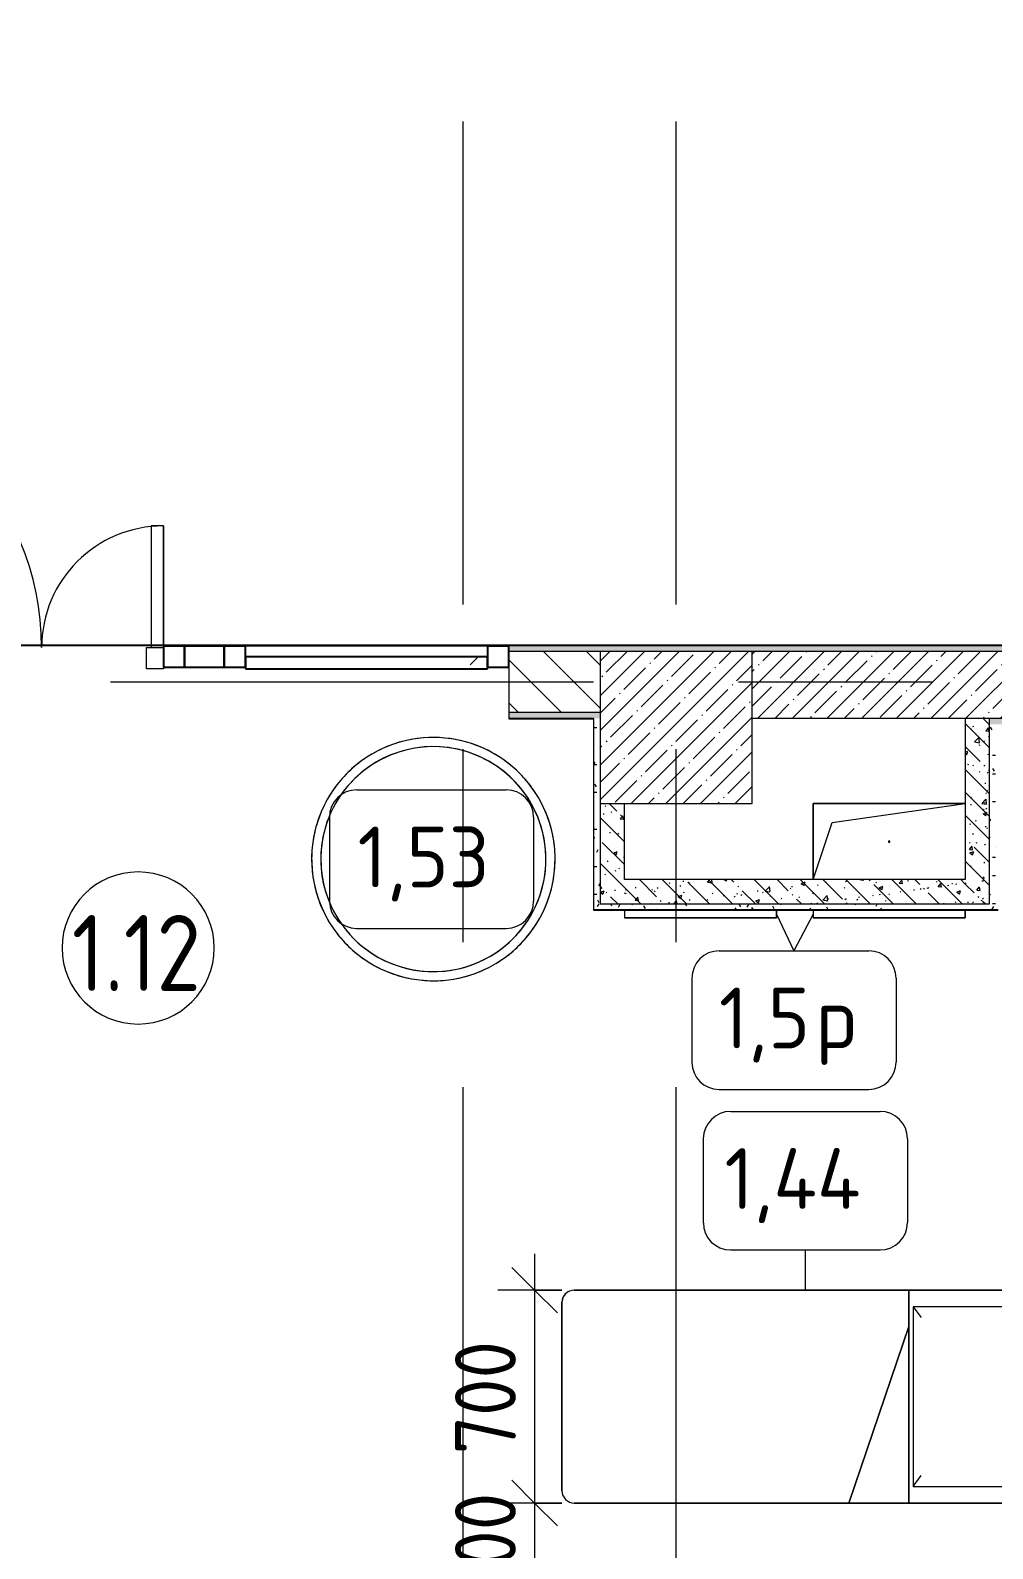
# Model space of a CAD drawing. Header units: millimetres. Extents: x 35840 to 252964, y -8553 to 29000.
# Drawn here: x 59038 to 62200, y 4950 to 9942 of the extents above; entities that cross this region are included whole.
import ezdxf

# ---------------------------------------------------------------- set-up
doc = ezdxf.new("R2010")
doc.units = ezdxf.units.MM
doc.linetypes.add('Осевая', pattern=[3175, 635, -476.25, 1587.5, -476.25])
for name, color, linetype, lineweight in [('A-ANNO-DIMS', 7, 'Continuous', 9), ('A-ANNO-DIMS-100', 7, 'Continuous', 9), ('A-AREA-IDEN', 7, 'Continuous', 9), ('A-DETL-GENF', 7, 'Continuous', 9), ('A-GENM', 7, 'Continuous', 9), ('A-GLAZ-CURT', 7, 'Continuous', 9), ('A-GLAZ-CURT-1', 7, 'Continuous', 25), ('A-GLAZ-CWMG', 7, 'Continuous', 9), ('A-GLAZ-CWMG-1', 7, 'Continuous', 25), ('A-WALL', 7, 'Continuous', 9), ('I-FURN-IDEN', 7, 'Continuous', 9), ('I-WALL', 7, 'Continuous', 9), ('S-COLS', 7, 'Continuous', 9), ('Оси-2', 7, 'Осевая', 9)]:
    doc.layers.add(name, color=color, linetype=linetype, lineweight=lineweight)
for name, color, linetype, lineweight, true_color in [('A-DOOR-1', 7, 'Continuous', 9, 0xc0c0c0), ('A-WALL-1', 9, 'Continuous', 9, 0x808080), ('A-WALL-FNSH-1', 9, 'Continuous', 9, 0x808080), ('I-FURN-1', 9, 'Continuous', 9, 0x808080)]:
    doc.layers.add(name, color=color, linetype=linetype, lineweight=lineweight, true_color=true_color)
doc.styles.add('GOST Common', font='GOST_Common.ttf', dxfattribs={"height": 200})
doc.styles.add('GOST Common_1', font='GOST_Common.ttf', dxfattribs={"width": 0.9, "height": 250})
doc.styles.add('ISOCPEUR_1', font='isocpeur.ttf', dxfattribs={"width": 0.9, "height": 200})
doc.dimstyles.new('ISO-2_0_0_9К_Средний_округл2', dxfattribs={"dimscale": 304.8, "dimtxt": 199.196235, "dimasz": 0.492126, "dimexe": 0.393701, "dimexo": 0, "dimgap": 0, "dimtad": 1, "dimdec": 0, "dimrnd": 10, "dimzin": 0, "dimdsep": 46, "dimtxsty": 'ISOCPEUR_1', "dimblk1": 'OBLIQUE', "dimblk2": 'OBLIQUE', "dimsah": 1, "dimcen": 0.09, "dimdle": 0.393701, "dimazin": 0, "dimtfac": 1, "dimtdec": 4, "dimtix": 1, "dimtmove": 0, "dimatfit": 3, "dimfxl": 1, "dimtvp": 1, "dimtolj": 1, "dimtzin": 0, "dimarcsym": 2})
pattern_1 = [(135, (600, 0), (-75.43415, -75.43415), [106.68, -17.78, 3.556, -17.78]), (135, (600, 75.39), (-75.43415, -75.43415), []), (50, (600, 0), (127.52922, -11.15758), [13.335, -146.685]), (355, (600, 0), (-24.66966, 133.74002), [10.668, -117.348]), (100.451, (610.63, -0.93), (102.85973, 122.58178), [11.333, -124.663]), (46.184, (600, 35.56), (189.75516, -29.43036), [20.002, -220.027]), (96.636, (615.81, 33.1), (166.1822, 173.1996), [17, -186.995]), (351.184, (600, 35.56), (166.1839, 173.1976), [16.002, -176.022]), (21, (617.78, 26.67), (106.13027, -71.58603), [13.335, -146.685]), (326, (617.78, 26.67), (43.26188, 128.93175), [10.668, -117.348]), (71.451, (626.62, 20.7), (149.39198, 57.34505), [11.333, -124.663]), (37.5, (600, 0), (2.162228, 59.188357), [3.353, -112.573, 3.353, -115.773, -117.792]), (37.5, (600, 0), (2.162228, 59.188357), [-235.052, 3.353, -114.44]), (7.5, (600, 0), (46.77386, 70.12615), [3.353, -64.567, 3.353, -109.906, -44.894]), (7.5, (600, 0), (46.77386, 70.12615), [-181.178, 3.353, -41.542]), (327.5, (560.35, 0), (94.91367, -4.010093), [3.353, -41.097, 3.353, -135.331, -184.023]), (327.5, (560.35, 0), (94.91367, -4.010093), [-183.134, 3.353, -180.67]), (317.5, (542.57, 0), (103.69057, 17.79882), [3.353, -54.432, 3.353, -88.748, -130.683]), (317.5, (542.57, 0), (103.69057, 17.79882), [-149.885, 3.353, -127.33])]
pattern_2 = [(0, (600, 0), (121.92, 30.48), [10.058, -81.382, 10.058, -81.382, -487.68]), (0, (600, 0), (121.92, 30.48), [-182.88, 10.058, -172.822, 10.058, -81.382, -213.36]), (0, (600, 0), (121.92, 30.48), [-457.2, 10.058, -50.902, 10.058, -142.342]), (120, (645.72, 15.24), (-87.356454, 90.345817), [10.058, -81.382, 10.058, -81.382, -487.68]), (120, (645.72, 15.24), (-87.356454, 90.345817), [-182.88, 10.058, -172.822, 10.058, -81.382, -213.36]), (120, (645.72, 15.24), (-87.356454, 90.345817), [-457.2, 10.058, -50.902, 10.058, -142.342]), (240, (660.96, 76.2), (-34.563546, -120.825817), [10.058, -81.382, 10.058, -81.382, -487.68]), (240, (660.96, 76.2), (-34.563546, -120.825817), [-182.88, 10.058, -172.822, 10.058, -81.382, -213.36]), (240, (660.96, 76.2), (-34.563546, -120.825817), [-457.2, 10.058, -50.902, 10.058, -142.342])]

# ---------------------------------------------------------------- blocks, each defined once
blk = doc.blocks.new('BSC_Колонна _Прямоугольная - 500х500-V4-План расстановки мебели и оборудования 1 этажа в осях 12-23')
at = {"layer": 'S-COLS'}
h = blk.add_hatch(dxfattribs=at)
h.set_pattern_fill('FP_6', color=256, style=0, pattern_type=2)
h.set_pattern_definition([(45, (-60560, -7650), (-57.02463, 57.02463), []), (45, (-60502.975, -7650), (-57.02463, 57.02463), [100.806, -20.161, 3.353, -16.808])])
h.paths.add_polyline_path([(-250, -250), (250, -250), (250, 250), (-250, 250)])
for p, q in [((250, 250), (-250, 250)), ((-250, 250), (-250, -250)), ((250, -250), (250, 250)), ((-250, -250), (250, -250))]:
    blk.add_line(p, q, dxfattribs=at)
blk = doc.blocks.new('GM_Отверстие прямоугольное _в плите_ - Отверстие-V57-План расстановки мебели и оборудования 1 этажа в осях 12-23')
at = {"layer": 'A-GENM'}
for p, q in [((-250, -125), (-250, 125)), ((-250, 125), (250, 125)), ((250, 125), (-250, 125)), ((-250, 125), (-250, -125)), ((-187.5, 62.5), (250, 125)), ((-250, -125), (-187.5, 62.5))]:
    blk.add_line(p, q, dxfattribs=at)
for start, end in [(360, 180), (180, 360)]:
    blk.add_arc((0, 0), 2.5, start, end, dxfattribs=at)
blk = doc.blocks.new('Bed - Small Sizes - 1_44-V108-План расстановки мебели и оборудования 1 этажа в осях 12-23')
at = {"layer": 'I-FURN-1'}
for p, q in [((287.3, 0), (-332.7, 0)), ((-332.7, 0), (287.3, 0)), ((287.3, 0), (-332.7, 0)), ((-332.7, 0), (287.3, 0)), ((-372.7, -40), (-372.7, -460)), ((-372.7, -460), (-372.7, -40)), ((-372.7, -40), (-372.7, -460)), ((-372.7, -460), (-372.7, -40)), ((-317.5, -26.2), (-282.7, -60)), ((272.5, -26.2), (-317.5, -26.2)), ((-317.5, -26.2), (-317.5, -446.2)), ((272.5, -26.2), (-317.5, -26.2)), ((-317.5, -26.2), (-317.5, -446.2)), ((272.5, -26.2), (237.3, -60)), ((272.5, -446.2), (272.5, -26.2)), ((272.5, -446.2), (272.5, -26.2)), ((327.3, -460), (327.3, -40)), ((327.3, -40), (327.3, -460)), ((327.3, -657.7), (327.3, -40)), ((327.3, -40), (327.3, -657.7)), ((-317.5, -446.2), (-282.7, -420)), ((-317.5, -446.2), (272.5, -446.2)), ((-317.5, -446.2), (272.5, -446.2)), ((272.5, -446.2), (237.3, -420)), ((-372.7, -460), (-252.7, -460)), ((-252.7, -460), (-372.7, -460)), ((-372.7, -460), (-372.7, -1560)), ((-372.7, -1560), (-372.7, -460)), ((-372.7, -460), (-252.7, -460)), ((-252.7, -460), (327.3, -460)), ((327.3, -460), (-252.7, -460)), ((327.3, -460), (-252.7, -460)), ((-252.7, -460), (327.3, -657.7)), ((327.3, -657.7), (-252.7, -460)), ((-252.7, -460), (327.3, -460)), ((-252.7, -460), (327.3, -657.7)), ((-252.7, -460), (327.3, -460)), ((327.3, -657.7), (327.3, -460)), ((327.3, -460), (327.3, -657.7)), ((327.3, -1560), (327.3, -657.7)), ((327.3, -657.7), (327.3, -1560)), ((-332.7, -1600), (287.3, -1600)), ((287.3, -1600), (-332.7, -1600))]:
    blk.add_line(p, q, dxfattribs=at)
for centre, start, end in [((-332.7, -40), 90, 180), ((-332.7, -40), 90, 180), ((287.3, -40), 360, 90), ((287.3, -40), 0, 90), ((-332.7, -40), 90, 180), ((-332.7, -40), 90, 180), ((287.3, -40), 360, 90), ((287.3, -40), 0, 90), ((-332.7, -1560), 180, 270), ((-332.7, -1560), 180, 225), ((-332.7, -1560), 225, 240), ((-332.7, -1560), 240, 270), ((287.3, -1560), 270, 0), ((287.3, -1560), 270, 0)]:
    blk.add_arc(centre, 40, start, end, dxfattribs=at)
blk = doc.blocks.new('ПУФ - 1_53-V120-План расстановки мебели и оборудования 1 этажа в осях 12-23')
at = {"layer": 'I-FURN-1'}
for radius, start, end in [(400, 360, 180), (400, 90, 100), (400, 80, 90), (370, 0, 180), (370, 360, 127.0588), (400, 110, 120), (400, 100, 110), (400, 70, 80), (400, 60, 70), (400, 120, 140), (400, 50, 60), (400, 40, 50), (400, 140, 160), (370, 127.0588, 169.4118), (400, 30, 40), (400, 20, 30), (400, 160, 170), (400, 10, 20), (400, 170, 180), (370, 169.4118, 180), (400, 0, 10), (400, 180, 360), (400, 180, 190), (370, 180, 317.6471), (370, 180, 360), (370, 317.6471, 360), (400, 350, 360), (400, 190, 200), (400, 340, 350), (400, 200, 210), (400, 330, 340), (400, 210, 220), (400, 320, 330), (400, 220, 230), (400, 310, 320), (400, 230, 270), (400, 290, 300), (400, 300, 310), (400, 270, 280), (400, 280, 290)]:
    blk.add_arc((0, 0), radius, start, end, dxfattribs=at)
blk = doc.blocks.new('Мебель_универсальная - 1_5р-31046418-План расстановки мебели и оборудования 1 этажа в осях 12-23')
at = {"layer": 'I-FURN-1'}
for p, q in [((61490, 7049), (60990, 7049)), ((60990, 7049), (61490, 7049)), ((60990, 7049), (60990, 7024)), ((60990, 7049), (60990, 7024)), ((61490, 7024), (61490, 7049)), ((61490, 7049), (61490, 7024)), ((61490, 7024), (60990, 7024)), ((60990, 7024), (61490, 7024))]:
    blk.add_line(p, q, dxfattribs=at)
blk = doc.blocks.new('Прямоугольный импост - 50 x 70 мм-31700031-План расстановки мебели и оборудования 1 этажа в осях 12-23')
at = {"layer": 'A-GLAZ-CWMG-1'}
for p, q in [((-70, 35), (0, 35)), ((-70, -35), (-70, 35)), ((0, 35), (0, -35)), ((0, -35), (-70, -35))]:
    blk.add_line(p, q, dxfattribs=at)
blk = doc.blocks.new('Дверь_Витражная_остекление_ - ДВН_ДАО_Главный вход_1200 в свету-31742133-План расстановки мебели и оборудования 1 этажа в осях 12-23')
at = {"layer": 'A-DETL-GENF'}
for p, q in [((-607.5, 925), (-647.5, 925)), ((-647.5, 925), (-647.5, 35)), ((-607.5, 30), (-607.5, 925)), ((647.5, 430), (607.5, 430)), ((607.5, 430), (607.5, 30)), ((647.5, 35), (647.5, 430)), ((-647.5, 30), (-607.5, 30)), ((-592.5, 30), (-647.5, 30)), ((-592.5, -40), (-592.5, 30)), ((592.5, -40), (592.5, 30)), ((592.5, 30), (647.5, 30)), ((607.5, 30), (647.5, 30)), ((-647.5, -35), (-647.5, -40)), ((-647.5, -40), (-592.5, -40)), ((647.5, -40), (592.5, -40)), ((647.5, -35), (647.5, -40))]:
    blk.add_line(p, q, dxfattribs=at)
at = {"layer": 'A-DOOR-1'}
for p, q in [((-647.5, 925), (-647.5, 35)), ((647.5, 430), (647.5, 35))]:
    blk.add_line(p, q, dxfattribs=at)
for centre, radius, start, end in [((-647.5, 30), 895, 360, 90), ((647.5, 30), 400, 90, 180)]:
    blk.add_arc(centre, radius, start, end, dxfattribs=at)
blk = doc.blocks.new('Системная панель - Стемалит - 40мм-31720939-План расстановки мебели и оборудования 1 этажа в осях 12-23')
at = {"layer": 'A-GLAZ-CURT-1'}
for p, q in [((65, 35), (-65, 35)), ((-65, 35), (-65, -35)), ((65, -35), (65, 35)), ((-65, -35), (65, -35))]:
    blk.add_line(p, q, dxfattribs=at)
blk = doc.blocks.new('Прямоугольный импост - 50 x 70 мм-31687886-План расстановки мебели и оборудования 1 этажа в осях 12-23')
at = {"layer": 'A-GLAZ-CWMG-1'}
for p, q in [((-35, 35), (35, 35)), ((-35, -35), (-35, 35)), ((35, 35), (35, -35)), ((35, -35), (-35, -35))]:
    blk.add_line(p, q, dxfattribs=at)
blk = doc.blocks.new('Системная панель - Стекло - 40мм-V275-План расстановки мебели и оборудования 1 этажа в осях 12-23')
at = {"layer": 'A-GLAZ-CURT'}
h = blk.add_hatch(dxfattribs=at)
h.set_pattern_fill('FP_93', color=256, style=0, pattern_type=2)
h.set_pattern_definition([(45, (-59642.5, -7783), (-282.8427, 282.8427), [200, -600]), (45, (-59842.5, -7883), (-282.8427, 282.8427), [600, -200]), (45, (-59442.5, -7983), (-282.8427, 282.8427), [200, -600])])
h.paths.add_polyline_path([(397.5, -40), (397.5, 0), (-397.5, 0), (-397.5, -40), (38.4, -40)])
at = {"layer": 'A-GLAZ-CURT-1'}
for p, q in [((397.5, 0), (-397.5, 0)), ((-397.5, 0), (-397.5, -40)), ((397.5, -40), (397.5, 0)), ((-397.5, -40), (397.5, -40))]:
    blk.add_line(p, q, dxfattribs=at)
blk = doc.blocks.new('Прямоугольный импост - 50 x 70 мм-31702100-План расстановки мебели и оборудования 1 этажа в осях 12-23')
at = {"layer": 'A-GLAZ-CWMG-1'}
for p, q in [((-35, 35), (35, 35)), ((-35, -35), (-35, 35)), ((35, 35), (35, -35)), ((35, -35), (-35, -35))]:
    blk.add_line(p, q, dxfattribs=at)
blk = doc.blocks.new('Прямоугольный импост - 50 x 70 мм-31720914-План расстановки мебели и оборудования 1 этажа в осях 12-23')
at = {"layer": 'A-GLAZ-CWMG'}
blk.add_line((41770, 7918), (40975, 7918), dxfattribs=at)
blk = doc.blocks.new('DIMBLOCK75-План расстановки мебели и оборудования 1 этажа в осях 12-23')
at = {"layer": 'A-ANNO-DIMS-100'}
for p, q in [((60694.7, 5919.8), (60694.7, 5099.8)), ((60784.9, 5799.8), (60574.7, 5799.8)), ((60694.7, 5799.8), (60784.9, 5799.8)), ((60784.9, 5099.8), (60574.7, 5099.8)), ((60694.7, 5099.8), (60784.9, 5099.8))]:
    blk.add_line(p, q, dxfattribs=at)
at = {"layer": 'A-ANNO-DIMS-100', "lineweight": 20}
for p, q in [((60694.7, 5799.8), (60619.7, 5874.8)), ((60694.7, 5799.8), (60769.7, 5724.8)), ((60694.7, 5099.8), (60619.7, 5174.8)), ((60694.7, 5099.8), (60769.7, 5024.8))]:
    blk.add_line(p, q, dxfattribs=at)
at = {"layer": 'A-ANNO-DIMS-100', "color": 0, "insert": (60433.4, 5260.2), "char_height": 200, "width": 455.087, "attachment_point": 1, "rotation": 90, "line_spacing_factor": 1.149209, "style": 'ISOCPEUR_1'}
blk.add_mtext('700', dxfattribs=at)
blk = doc.blocks.new('_Oblique')
at = {"color": 0, "linetype": 'ByBlock', "lineweight": -2}
blk.add_line((-0.5, -0.5), (0.5, 0.5), dxfattribs=at)
blk = doc.blocks.new('DIMBLOCK76-План расстановки мебели и оборудования 1 этажа в осях 12-23')
at = {"layer": 'A-ANNO-DIMS-100', "lineweight": 20}
for p, q in [((60694.7, 5099.8), (60619.7, 5174.8)), ((60694.7, 5099.8), (60769.7, 5024.8)), ((60694.7, 4800.1), (60619.7, 4875.1)), ((60694.7, 4800.1), (60769.7, 4725.1))]:
    blk.add_line(p, q, dxfattribs=at)
at = {"layer": 'A-ANNO-DIMS-100'}
for p, q in [((60784.9, 5099.8), (60574.7, 5099.8)), ((60694.7, 5099.8), (60694.7, 4800.1)), ((60694.7, 5099.8), (60784.9, 5099.8)), ((60784.9, 4800.1), (60574.7, 4800.1)), ((60694.7, 4800.1), (60784.9, 4800.1))]:
    blk.add_line(p, q, dxfattribs=at)
at = {"layer": 'A-ANNO-DIMS-100', "color": 0, "insert": (60433.4, 4760.3), "char_height": 200, "width": 455.087, "attachment_point": 1, "rotation": 90, "line_spacing_factor": 1.149209, "style": 'ISOCPEUR_1'}
blk.add_mtext('300', dxfattribs=at)
blk = doc.blocks.new('Марка_Мебель - В прямоуг_Balcon_Марка-25523697-План расстановки мебели и оборудования 1 этажа в осях 12-23')
at = {"layer": 'I-FURN-IDEN'}
for p, q in [((-2.455, 2.278), (2.455, 2.278)), ((-3.355, 1.378), (-3.355, -1.384)), ((3.355, 1.378), (3.355, -1.378)), ((-2.461, -2.278), (2.455, -2.278))]:
    blk.add_line(p, q, dxfattribs=at)
for centre, radius, start, end in [((-2.455, 1.378), 0.9, 90, 180), ((2.455, 1.378), 0.9, 0, 90), ((-2.461, -1.384), 0.893, 180, 270), ((2.455, -1.378), 0.9, 270, 0)]:
    blk.add_arc(centre, radius, start, end, dxfattribs=at)
blk = doc.blocks.new('Марка_Помещения - Номер-25198446-План расстановки мебели и оборудования 1 этажа в осях 12-23')
at = {"layer": 'A-AREA-IDEN'}
for start, end in [(360, 180), (180, 360)]:
    blk.add_arc((0, 0), 2.5, start, end, dxfattribs=at)

msp = doc.modelspace()

# ---------------------------------------------------------------- hatches: boundary and pattern name
at = {"layer": 'I-WALL'}
h = msp.add_hatch(dxfattribs=at)
h.set_pattern_fill('FP_85', color=256, style=0, pattern_type=2)
h.set_pattern_definition(pattern_2)
h.paths.add_polyline_path([(75399, 7900), (75460, 7900), (75459, 7920), (73730, 7920), (73730, 7908), (73760, 7908), (73760, 7900), (74674.4, 7900)])
h.paths.add_polyline_path([(71775.7, 7900), (72250, 7900), (72250, 7908), (72280, 7908), (72280, 7920), (71660, 7920), (71660, 7908), (71690, 7908), (71690, 7900)])
h.paths.add_polyline_path([(70326.3, 7900), (70680, 7900), (70680, 7908), (70710, 7908), (70710, 7920), (69360, 7920), (69360, 7908), (69390, 7908), (69390, 7900)])
h.paths.add_polyline_path([(68152.3, 7900), (68230, 7900), (68230, 7908), (68260, 7908), (68260, 7920), (66860, 7920), (66860, 7908), (66890, 7908), (66890, 7900), (67427.6, 7900)])
h.paths.add_polyline_path([(65880, 7900), (65880, 7908), (65910, 7908), (65910, 7920), (60610, 7920), (60610, 7900), (65410, 7900)])
h.paths.add_polyline_path([(58110, 7900), (58110, 7920), (50710, 7920), (50710, 7900), (56910, 7900)])
h.paths.add_polyline_path([(47910, 7900), (48210, 7900), (48210, 7920), (41840, 7920), (41840, 7900), (47410, 7900)])
h.paths.add_polyline_path([(39340, 7900), (39340, 7920), (38760, 7920), (38760, 7900), (39040, 7900)])
h = msp.add_hatch(dxfattribs=at)
h.set_pattern_fill('FP_20', color=256, style=0, pattern_type=2)
h.set_pattern_definition([(135, (600, 0), (-70.71068, -70.71068), [])])
h.paths.add_polyline_path([(60905.6, 7700), (60910, 7700), (60910, 7900), (60610, 7900), (60610, 7700)])
h.paths.add_polyline_path([(58110, 7700), (58110, 7900), (56910, 7900), (56910, 7700)])
h = msp.add_hatch(dxfattribs=at)
h.set_pattern_fill('FP_1', color=256, style=0, pattern_type=2)
h.set_pattern_definition([(45, (600, 0), (-57.02463, 57.02463), []), (45, (657.025, 0), (-57.02463, 57.02463), [100.806, -20.161, 3.353, -16.808])])
h.paths.add_polyline_path([(65410, 7680), (65410, 7900), (64110, 7900), (64110, 7830), (62910, 7830), (62910, 7900), (61410, 7900), (61410, 7680), (64529, 7680)])
h = msp.add_hatch(dxfattribs=at)
h.set_pattern_fill('FP_85', color=256, style=0, pattern_type=2)
h.set_pattern_definition(pattern_2)
h.paths.add_polyline_path([(60910, 7680), (60910, 7700), (60610, 7700), (60610, 7680), (60905.6, 7680)])
h.paths.add_polyline_path([(58110, 7680), (58110, 7700), (56930, 7700), (56931, 7680)])
h = msp.add_hatch(dxfattribs=at)
h.set_pattern_fill('FP_85', color=256, style=0, pattern_type=2)
h.set_pattern_definition(pattern_2)
h.paths.add_polyline_path([(60905.6, 7070), (60910, 7070), (60910, 7680), (60890, 7680), (60890, 7070)])
h = msp.add_hatch(dxfattribs=at)
h.set_pattern_fill('FP_22', color=256, style=0, pattern_type=2)
h.set_pattern_definition(pattern_1)
h.paths.add_polyline_path([(62190, 7070), (62190, 7680), (62110, 7680), (62110, 7070)])
h = msp.add_hatch(dxfattribs=at)
h.set_pattern_fill('FP_85', color=256, style=0, pattern_type=2)
h.set_pattern_definition(pattern_2)
h.paths.add_polyline_path([(65389, 7660), (65390, 7660), (65390, 7680), (62190, 7680), (62190, 7660), (64529, 7660)])
h = msp.add_hatch(dxfattribs=at)
h.set_pattern_fill('FP_85', color=256, style=0, pattern_type=2)
h.set_pattern_definition(pattern_2)
h.paths.add_polyline_path([(62190, 7050), (62210, 7050), (62210, 7660), (62190, 7660), (62190, 7070)])
h = msp.add_hatch(dxfattribs=at)
h.set_pattern_fill('FP_22', color=256, style=0, pattern_type=2)
h.set_pattern_definition(pattern_1)
h.paths.add_polyline_path([(60990, 7070), (60990, 7400), (60910, 7400), (60910, 7070)])
h = msp.add_hatch(dxfattribs=at)
h.set_pattern_fill('FP_22', color=256, style=0, pattern_type=2)
h.set_pattern_definition(pattern_1)
h.paths.add_polyline_path([(62110, 7070), (62110, 7150), (60990, 7150), (60990, 7070), (61630.3, 7070)])
h = msp.add_hatch(dxfattribs=at)
h.set_pattern_fill('FP_85', color=256, style=0, pattern_type=2)
h.set_pattern_definition(pattern_2)
h.paths.add_polyline_path([(62190, 7050), (62190, 7070), (60890, 7070), (60890, 7050), (61630.3, 7050)])

# ---------------------------------------------------------------- linework, layer by layer
at = {"layer": 'A-WALL'}
for p, q in [((60889, 7679), (60889, 7680)), ((60890, 7070), (60890, 7680))]:
    msp.add_line(p, q, dxfattribs=at)
at = {"layer": 'A-WALL-1'}
for p, q in [((60610, 7920), (60610, 7680)), ((60910, 7900), (60610, 7900)), ((62910, 7900), (61410, 7900)), ((60610, 7700), (60910, 7700)), ((60889, 7680), (60890, 7680)), ((65410, 7680), (61410, 7680)), ((62110, 7680), (62110, 7150)), ((62190, 7070), (62190, 7680)), ((60910, 7400), (60910, 7070)), ((60990, 7150), (60990, 7400)), ((62110, 7150), (60990, 7150)), ((60910, 7070), (62190, 7070))]:
    msp.add_line(p, q, dxfattribs=at)
at = {"layer": 'A-WALL-FNSH-1'}
for p, q in [((65910, 7921), (38761, 7921)), ((39340, 7920), (65910, 7920)), ((60889, 7680), (60610, 7680)), ((60610, 7680), (60610, 7679)), ((60610, 7679), (60889, 7679)), ((60889, 7679), (60889, 7049)), ((60889, 7049), (62218, 7049)), ((60890, 7050), (60890, 7070)), ((62218, 7050), (60890, 7050))]:
    msp.add_line(p, q, dxfattribs=at)
at = {"layer": 'I-FURN-IDEN'}
for p, q in [((61490, 7036.5), (61547.3, 6915.7)), ((61610, 7036.5), (61547.3, 6915.7)), ((61584.9, 5799.8), (61584.9, 5932))]:
    msp.add_line(p, q, dxfattribs=at)
at = {"layer": 'Оси-2'}
for p, q in [((60460, 593.7), (60460, 24898.1)), ((61160, 593.7), (61160, 24898.1)), ((39140.1, 7800), (82060, 7800))]:
    msp.add_line(p, q, dxfattribs=at)

# ---------------------------------------------------------------- block references
at = {"layer": 'A-AREA-IDEN', "xscale": 99.99999999999993, "yscale": 99.99999999999993, "zscale": 99.99999999999993}
msp.add_blockref('Марка_Помещения - Номер-25198446-План расстановки мебели и оборудования 1 этажа в осях 12-23', (59392.2, 6925.1), dxfattribs=at)
at = {"layer": 'A-DOOR-1'}
msp.add_blockref('Дверь_Витражная_остекление_ - ДВН_ДАО_Главный вход_1200 в свету-31742133-План расстановки мебели и оборудования 1 этажа в осях 12-23', (58827.5, 7883), dxfattribs=at)
at = {"layer": 'A-GENM'}
msp.add_blockref('GM_Отверстие прямоугольное _в плите_ - Отверстие-V57-План расстановки мебели и оборудования 1 этажа в осях 12-23', (61860, 7275), dxfattribs=at)
at = {"layer": 'A-GLAZ-CURT'}
for name, p in [('Системная панель - Стемалит - 40мм-31720939-План расстановки мебели и оборудования 1 этажа в осях 12-23', (59610, 7883)), ('Системная панель - Стекло - 40мм-V275-План расстановки мебели и оборудования 1 этажа в осях 12-23', (60142.5, 7883))]:
    msp.add_blockref(name, p, dxfattribs=at)
at = {"layer": 'A-GLAZ-CWMG', "extrusion": (0, 0, -1), "rotation": 180}
for name, p in [('Прямоугольный импост - 50 x 70 мм-31687886-План расстановки мебели и оборудования 1 этажа в осях 12-23', (-59510, 7883)), ('Прямоугольный импост - 50 x 70 мм-31702100-План расстановки мебели и оборудования 1 этажа в осях 12-23', (-59710, 7883)), ('Прямоугольный импост - 50 x 70 мм-31700031-План расстановки мебели и оборудования 1 этажа в осях 12-23', (-60610, 7883))]:
    msp.add_blockref(name, p, dxfattribs=at)
at = {"layer": 'A-GLAZ-CWMG'}
msp.add_blockref('Прямоугольный импост - 50 x 70 мм-31720914-План расстановки мебели и оборудования 1 этажа в осях 12-23', (18770, 0), dxfattribs=at)
at = {"layer": 'I-FURN-1'}
for name, p, rotation in [('ПУФ - 1_53-V120-План расстановки мебели и оборудования 1 этажа в осях 12-23', (60362.3, 7217.3), 184.6613193387897), ('Bed - Small Sizes - 1_44-V108-План расстановки мебели и оборудования 1 этажа в осях 12-23', (62384.9, 5427.2), 270.0000000000002)]:
    msp.add_blockref(name, p, dxfattribs=dict(at, rotation=rotation))
for p in [(0, 0), (620, 0)]:
    msp.add_blockref('Мебель_универсальная - 1_5р-31046418-План расстановки мебели и оборудования 1 этажа в осях 12-23', p, dxfattribs=at)
at = {"layer": 'I-FURN-IDEN', "xscale": 99.99999999999993, "yscale": 99.99999999999993, "zscale": 99.99999999999993}
for p in [(60356.3, 7217.3), (61547.3, 6687.9), (61584.9, 6159.8)]:
    msp.add_blockref('Марка_Мебель - В прямоуг_Balcon_Марка-25523697-План расстановки мебели и оборудования 1 этажа в осях 12-23', p, dxfattribs=at)
at = {"layer": 'S-COLS'}
msp.add_blockref('BSC_Колонна _Прямоугольная - 500х500-V4-План расстановки мебели и оборудования 1 этажа в осях 12-23', (61160, 7650), dxfattribs=at)

# ---------------------------------------------------------------- texts
at = {"layer": 'A-AREA-IDEN', "insert": (59174.2, 7033.6), "char_height": 250, "width": 548.354, "attachment_point": 1, "style": 'GOST Common_1'}
msp.add_mtext('1.12', dxfattribs=at)
at = {"layer": 'I-FURN-IDEN', "char_height": 200, "attachment_point": 1, "style": 'GOST Common'}
for s, insert, width in [('1,53', (60113.3, 7324.4), 553.164), ('1,5', (61300.8, 6794.9), 384.81), ('\\fGOST Common|b0|i0|c204|p34|;р', (61618.3, 6794.9), 176.371), ('1,44', (61318.9, 6266.9), 609.282)]:
    msp.add_mtext(s, dxfattribs=dict(at, insert=insert, width=width))

# ---------------------------------------------------------------- dimensions: what is measured, and where the dimension line sits
at = {"layer": 'A-ANNO-DIMS'}
for base, p1, p2, override, picture, middle in [((60694.7, 5099.8), (60784.9, 5799.8), (60784.9, 5099.8), {"dimpost": '<>', "dimfxl": 700}, 'DIMBLOCK75-План расстановки мебели и оборудования 1 этажа в осях 12-23', (60594.7, 5449.8)), ((60694.7, 4800.1), (60784.9, 5099.8), (60784.9, 4800.1), {"dimpost": '<>', "dimfxl": 299.749864}, 'DIMBLOCK76-План расстановки мебели и оборудования 1 этажа в осях 12-23', (60594.7, 4950))]:
    dim = msp.add_linear_dim(base=base, p1=p1, p2=p2, angle=90, dimstyle='ISO-2_0_0_9К_Средний_округл2', override=override, dxfattribs=at)
    dim.commit()
    dim.dimension.update_dxf_attribs({"geometry": picture, "text_midpoint": middle})

doc.saveas('drawing.dxf')
